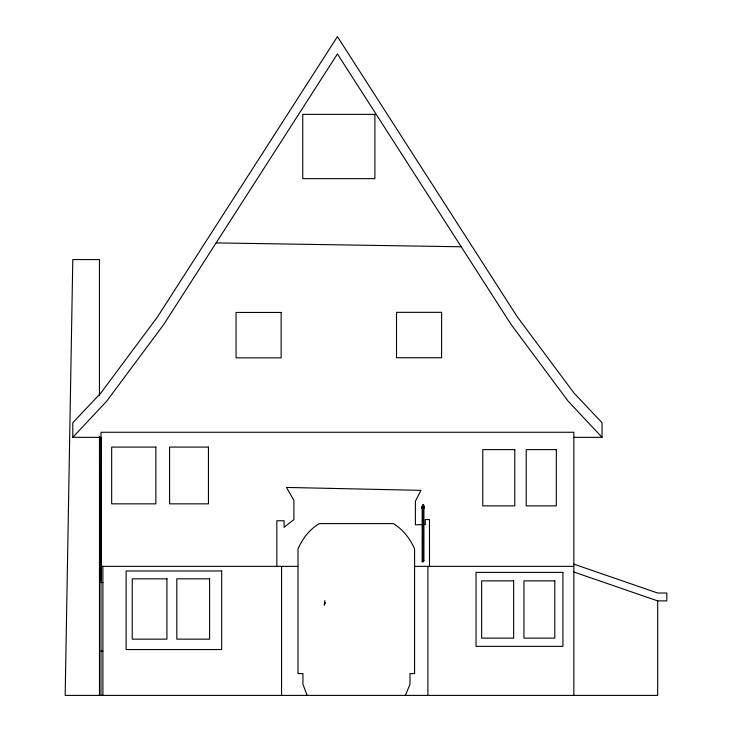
<?xml version="1.0" encoding="UTF-8"?>
<svg xmlns="http://www.w3.org/2000/svg" width="732" height="732" viewBox="0 0 732 732"><rect width="100%" height="100%" fill="white"/><g stroke="black" fill="none" stroke-linecap="round" stroke-linejoin="round"><path stroke-width="1.1" d="M422.163 561.783L422.172 509.454L422.785 508.283L423.929 508.283L423.92 560.611L423.306 561.783L422.163 561.783L422.776 560.611L422.785 508.283M424.093 508.081L424.157 507.093M422.071 506.681L421.879 508.081M423.974 508.493L424.157 507.99M405.372 695.4L410.012 684.255L410.012 673.605L414.577 673.605L414.577 548.945C410.112 538.706 402.993 529.309 393.24 523.609L319.326 523.609C309.581 529.309 302.453 538.706 297.988 548.945L297.988 673.605L302.938 673.605L302.938 684.255L307.129 695.4M325.566 602.637L324.239 605.172L324.843 600.588M423.316 509.454L423.929 508.283M422.19 506.471C423.425 500.13 425.704 510.826 422.19 506.471L422.483 506.05M100.998 581.19L101.199 437.333L72.797 437.333L106.652 401.237L163.748 324.486L337.425 53.921L511.101 324.486L568.197 401.237L602.052 437.333L573.851 437.333M422.776 560.611L423.92 560.611M100.998 566.367L297.988 566.367M414.577 566.367L573.851 566.367M100.998 582.535L102.901 582.535M573.851 572.003L657.675 600.89L666.825 600.89L666.825 593.03L657.675 593.03L573.851 564.143M100.998 651.16L102.901 651.16M216.114 242.905L461.215 246.775M422.757 509.207L422.245 508.767M422.693 509.298L422.071 508.411M423.974 506.773L424.13 507.633M421.998 508.493L421.916 507.541M657.675 600.89L657.675 695.4L65.175 695.4L72.797 259.576L99.47 259.576L99.47 395.344M602.052 437.333L602.052 422.757L573.851 392.855L517.323 316.874L337.425 36.6L157.517 316.874L100.998 392.855L72.797 422.757L72.797 437.333M573.851 695.4L573.851 432.264L100.998 432.264L100.998 695.4M429.492 566.367L429.492 519.537L425.301 519.537L425.301 524.469L415.392 524.853L415.392 501.274L420.946 490.358L286.459 487.43L293.898 500.285L293.898 519.537L284.089 527.342L284.089 520.754L276.842 520.754L276.842 566.367M427.909 566.367L427.909 695.4M281.546 566.367L281.546 695.4M102.901 566.367L102.901 695.4M99.47 436.418L99.47 695.4M374.894 114.375L302.755 114.375L302.755 178.645L374.894 178.645L374.894 114.375M441.597 312.335L396.515 312.335L396.515 357.738L441.597 357.738L441.597 312.335M281.134 312.454L236.052 312.454L236.052 357.857L281.134 357.857L281.134 312.454M155.861 447.087L111.667 447.087L111.667 503.845L155.861 503.845L155.861 447.087M208.446 447.087L169.577 447.087L169.577 503.845L208.446 503.845L208.446 447.087M514.788 449.613L482.781 449.613L482.781 505.867L514.788 505.867L514.788 449.613M556.32 449.613L526.226 449.613L526.226 505.867L556.32 505.867L556.32 449.613M221.686 570.987L126.124 570.987L126.124 649.54L221.686 649.54L221.686 570.987M562.908 572.378L476.038 572.378L476.038 646.374L562.908 646.374L562.908 572.378M166.914 578.847L132.236 578.847L132.236 639.146L166.914 639.146L166.914 578.847M209.59 578.847L176.815 578.847L176.815 639.146L209.59 639.146L209.59 578.847M513.644 580.869L481.647 580.869L481.647 638.139L513.644 638.139L513.644 580.869M554.801 580.869L523.938 580.869L523.938 638.139L554.801 638.139L554.801 580.869"/></g></svg>
